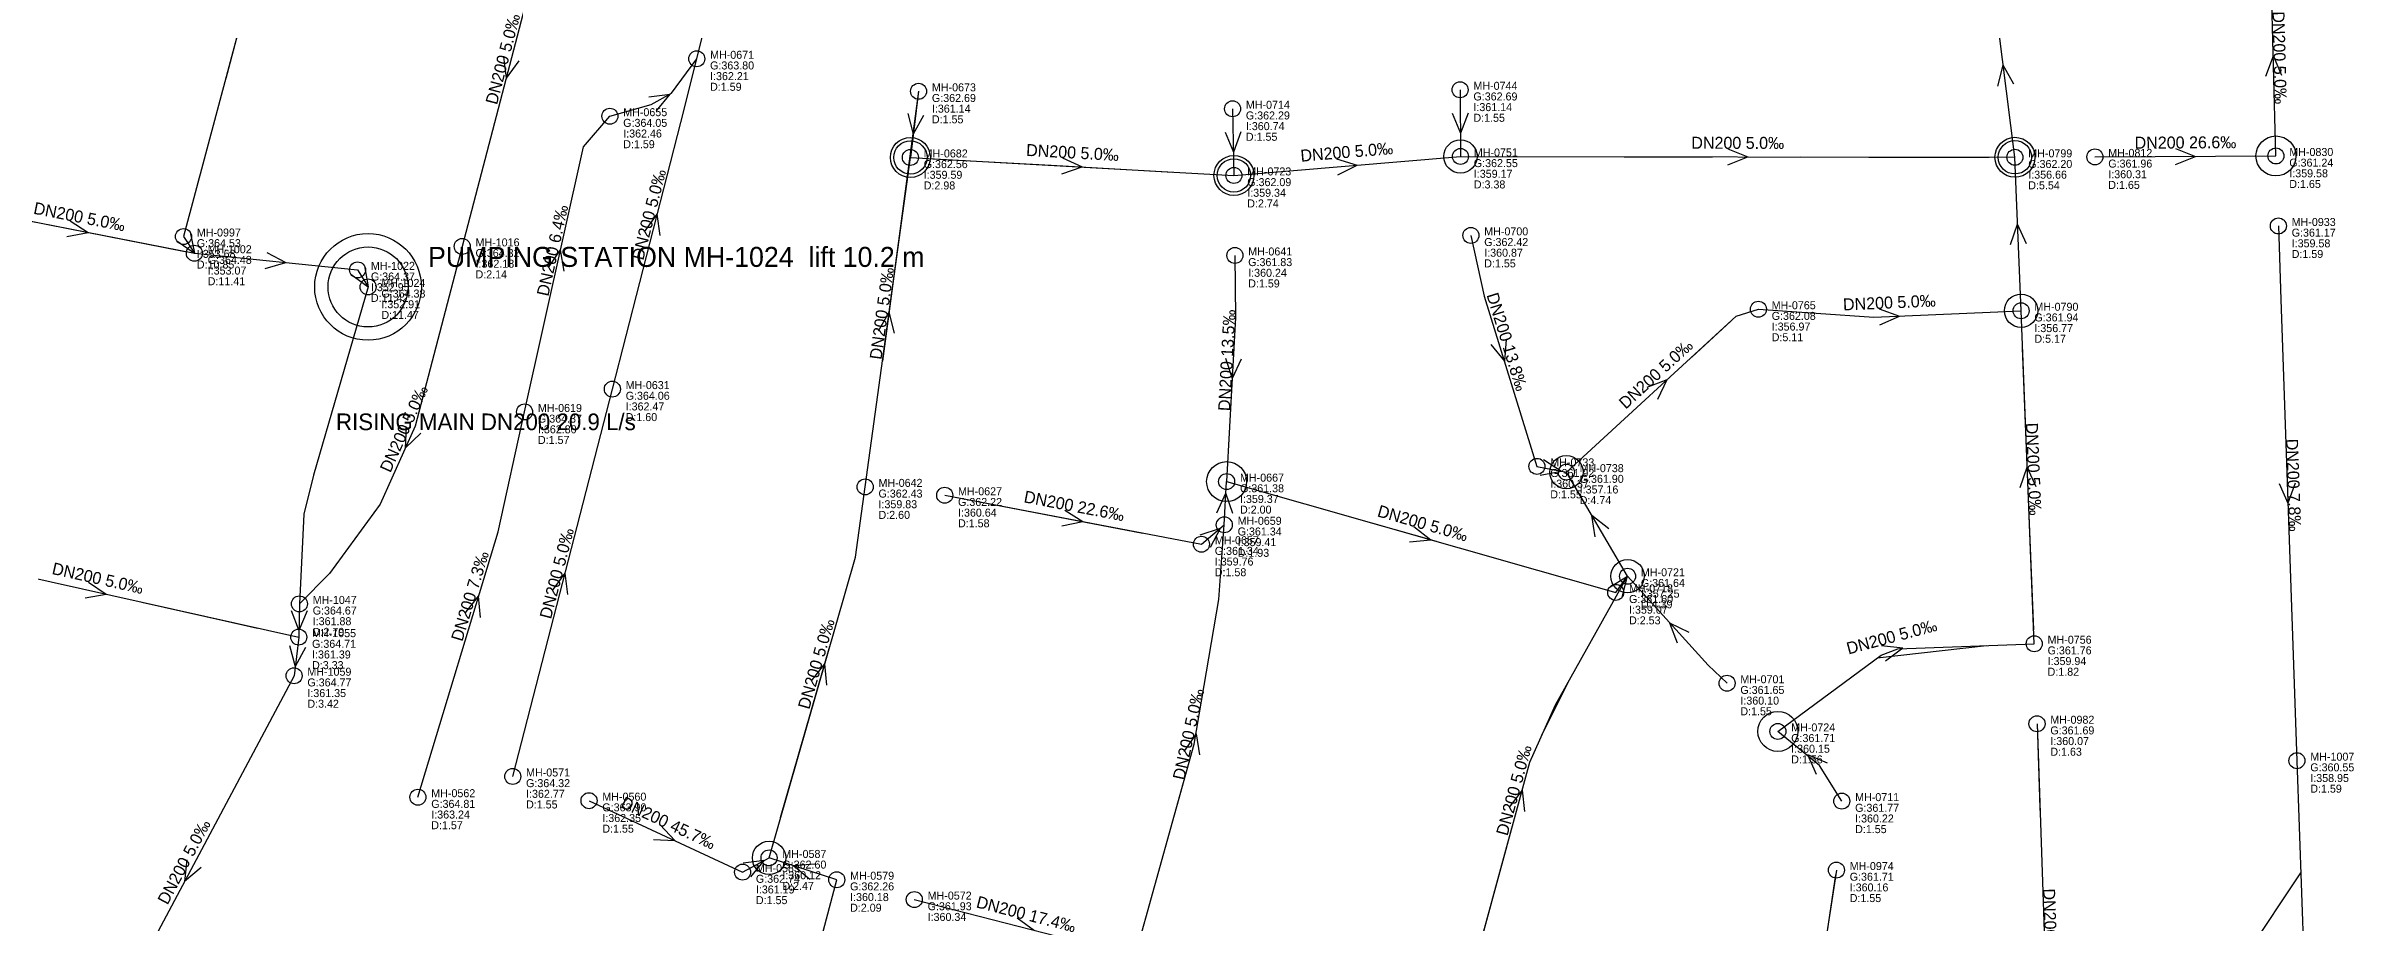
# Model space of a CAD drawing. Header units: metres. Extents: x 449901 to 451990, y 2566737 to 2570846.
# Drawn here: x 450210.7 to 450556.9, y 2568973.8 to 2569105.3 of the extents above; entities that cross this region are included whole.
import ezdxf
from ezdxf.enums import TextEntityAlignment as Align

# ---------------------------------------------------------------- set-up
doc = ezdxf.new("R2010")
doc.units = ezdxf.units.M
for name, color, linetype in [('SEW-DROP', 6, 'Continuous'), ('SEW-LABEL', 2, 'Continuous'), ('SEW-MH', 7, 'Continuous'), ('SEW-MH-LABEL', 8, 'Continuous'), ('SEW-PIPE-DN200', 3, 'Continuous'), ('SEW-PUMP', 1, 'Continuous'), ('SEW-RIDER', 8, 'Continuous'), ('SEW-RISING-MAIN', 1, 'Continuous'), ('SEW-SWEPT-CH', 6, 'Continuous')]:
    doc.layers.add(name, color=color, linetype=linetype)

msp = doc.modelspace()

# ---------------------------------------------------------------- linework, layer by layer
at = {"layer": 'SEW-DROP'}
for centre in [(450340.36, 2569088.61), (450422.87, 2569088.76), (450506.03, 2569088.63), (450388.89, 2569085.91), (450506.95, 2569065.61), (450438.75, 2569041.4), (450447.93, 2569025.78), (450447.93, 2569025.78), (450319.16, 2568983.53)]:
    msp.add_circle(centre, 2.5, dxfattribs=at)
at = {"layer": 'SEW-LABEL'}
for p, q in [((450279.33, 2569103.72), (450279.74, 2569100.51)), ((450543.67, 2569100.82), (450544.79, 2569103.85)), ((450546.07, 2569100.89), (450544.79, 2569103.85)), ((450281.66, 2569103.11), (450279.74, 2569100.51)), ((450503.47, 2569099.31), (450504.28, 2569102.44)), ((450505.85, 2569099.61), (450504.28, 2569102.44)), ((450301.11, 2569097.68), (450304.31, 2569098.12)), ((450302.29, 2569095.59), (450304.31, 2569098.12)), ((450339.97, 2569095.21), (450340.79, 2569092.08)), ((450342.35, 2569094.91), (450340.79, 2569092.08)), ((450421.63, 2569095.25), (450422.85, 2569092.26)), ((450424.03, 2569095.27), (450422.85, 2569092.26)), ((450387.56, 2569092.39), (450388.82, 2569089.41)), ((450389.95, 2569092.44), (450388.82, 2569089.41)), ((450462.95, 2569089.9), (450465.95, 2569088.69)), ((450530.1, 2569089.95), (450533.11, 2569088.77)), ((450363.06, 2569086.15), (450366.12, 2569087.18)), ((450363.19, 2569088.54), (450366.12, 2569087.18)), ((450404.28, 2569088.41), (450407.37, 2569087.46)), ((450404.48, 2569086.02), (450407.37, 2569087.46)), ((450462.95, 2569087.5), (450465.95, 2569088.69)), ((450530.11, 2569087.55), (450533.11, 2569088.77)), ((450300.49, 2569077.47), (450302.4, 2569080.08)), ((450302.82, 2569076.88), (450302.4, 2569080.08)), ((450213.86, 2569076.76), (450217.04, 2569077.36)), ((450214.33, 2569079.11), (450217.04, 2569077.36)), ((450230.33, 2569076.1), (450232.97, 2569074.24)), ((450232.35, 2569077.41), (450232.97, 2569074.24)), ((450505.35, 2569075.57), (450506.43, 2569078.62)), ((450507.75, 2569075.67), (450506.43, 2569078.62)), ((450243.6, 2569071.95), (450246.7, 2569072.84)), ((450243.84, 2569074.34), (450246.7, 2569072.84)), ((450286.07, 2569072.08), (450287.89, 2569074.75)), ((450288.41, 2569071.56), (450287.89, 2569074.75)), ((450256.43, 2569071.12), (450259.02, 2569069.19)), ((450258.48, 2569072.37), (450259.02, 2569069.19)), ((450485.68, 2569065.89), (450488.73, 2569064.82)), ((450335.58, 2569062.58), (450337.17, 2569065.39)), ((450337.96, 2569062.25), (450337.17, 2569065.39)), ((450485.79, 2569063.49), (450488.73, 2569064.82)), ((450427.42, 2569060.57), (450429.45, 2569058.06)), ((450429.71, 2569061.28), (450429.45, 2569058.06)), ((450387.61, 2569058.51), (450388.64, 2569055.44)), ((450390, 2569058.37), (450388.64, 2569055.44)), ((450450.86, 2569054.13), (450453.88, 2569055.28)), ((450452.48, 2569052.37), (450453.88, 2569055.28)), ((450264.74, 2569048.22), (450264.6, 2569044.99)), ((450266.93, 2569047.24), (450264.6, 2569044.99)), ((450434.84, 2569040.95), (450438.02, 2569041.54)), ((450435.31, 2569043.31), (450438.02, 2569041.54)), ((450506.8, 2569039.08), (450507.88, 2569042.13)), ((450509.2, 2569039.18), (450507.88, 2569042.13)), ((450386.34, 2569035.31), (450387.7, 2569038.24)), ((450388.74, 2569035.18), (450387.7, 2569038.24)), ((450545.68, 2569039.68), (450546.98, 2569036.73)), ((450548.08, 2569039.77), (450546.98, 2569036.73)), ((450363.52, 2569035.72), (450366.24, 2569033.98)), ((450443.07, 2569031.69), (450442.58, 2569034.88)), ((450445.13, 2569032.9), (450442.58, 2569034.88)), ((450363.07, 2569033.36), (450366.24, 2569033.98)), ((450383.81, 2569031.99), (450386.88, 2569033.02)), ((450385.37, 2569030.16), (450386.88, 2569033.02)), ((450415.2, 2569030.93), (450418.42, 2569031.26)), ((450415.86, 2569033.24), (450418.42, 2569031.26)), ((450217.09, 2569024.91), (450219.76, 2569023.09)), ((450286.66, 2569023.65), (450288.57, 2569026.26)), ((450288.98, 2569023.06), (450288.57, 2569026.26)), ((450445.18, 2569024.08), (450447.93, 2569025.78)), ((450447.11, 2569022.65), (450447.93, 2569025.78)), ((450216.57, 2569022.57), (450219.76, 2569023.09)), ((450247.5, 2569020.67), (450248.64, 2569017.64)), ((450249.9, 2569020.62), (450248.64, 2569017.64)), ((450273.59, 2569020.27), (450275.6, 2569022.8)), ((450275.89, 2569019.58), (450275.6, 2569022.8)), ((450455.4, 2569015.73), (450454.27, 2569018.76)), ((450457.18, 2569017.34), (450454.27, 2569018.76)), ((450247.26, 2569015.39), (450248.09, 2569012.26)), ((450249.64, 2569015.1), (450248.09, 2569012.26)), ((450486.02, 2569015.41), (450489.23, 2569015.03)), ((450486.64, 2569013.09), (450489.23, 2569015.03)), ((450325.55, 2569010.09), (450327.53, 2569012.65)), ((450327.85, 2569009.43), (450327.53, 2569012.65)), ((450381.45, 2568999.5), (450383.27, 2569002.17)), ((450383.79, 2568998.98), (450383.27, 2569002.17)), ((450476.26, 2568996.05), (450474.96, 2568999.01)), ((450477.94, 2568997.76), (450474.96, 2568999.01)), ((450430.2, 2568991.13), (450432.15, 2568993.71)), ((450432.51, 2568990.5), (450432.15, 2568993.71)), ((450301.81, 2568986.3), (450305.04, 2568986.13)), ((450302.82, 2568988.48), (450305.04, 2568986.13)), ((450231.86, 2568983.22), (450231.51, 2568980.01)), ((450315.29, 2568982.81), (450318.5, 2568983.17)), ((450316.42, 2568980.7), (450318.5, 2568983.17)), ((450326.04, 2568982.58), (450322.81, 2568982.35)), ((450233.98, 2568982.09), (450231.51, 2568980.01)), ((450325.3, 2568980.29), (450322.81, 2568982.35)), ((450356.36, 2568974.56), (450358.97, 2568972.65))]:
    msp.add_line(p, q, dxfattribs=at)
at = {"layer": 'SEW-MH'}
for centre in [(450308.32, 2569103.41), (450341.59, 2569098.53), (450388.68, 2569095.91), (450422.81, 2569098.76), (450295.29, 2569094.8), (450340.36, 2569088.61), (450422.87, 2569088.76), (450506.03, 2569088.63), (450518.03, 2569088.69), (450545.18, 2569088.83), (450388.89, 2569085.91), (450545.54, 2569078.33), (450231.34, 2569076.75), (450273.14, 2569075.27), (450424.43, 2569076.92), (450232.97, 2569074.24), (450257.45, 2569071.75), (450389.03, 2569073.91), (450259.02, 2569069.19), (450467.55, 2569065.84), (450506.95, 2569065.61), (450295.66, 2569053.86), (450282.5, 2569050.43), (450434.34, 2569042.27), (450438.75, 2569041.4), (450333.58, 2569039.19), (450345.51, 2569037.93), (450387.8, 2569039.98), (450387.45, 2569033.5), (450384.02, 2569030.59), (450446.15, 2569023.37), (450447.93, 2569025.78), (450248.72, 2569021.64), (450248.62, 2569016.65), (450508.93, 2569015.66), (450247.92, 2569010.86), (450462.85, 2569009.73), (450470.47, 2569002.51), (450509.34, 2569003.66), (450280.72, 2568995.75), (450548.33, 2568998.12), (450266.5, 2568992.64), (450292.16, 2568992.12), (450480.06, 2568992.05), (450315.19, 2568981.4), (450319.16, 2568983.53), (450479.25, 2568981.71), (450329.32, 2568980.26), (450340.95, 2568977.28)]:
    msp.add_circle(centre, 1.2, dxfattribs=at)
at = {"layer": 'SEW-PIPE-DN200'}
for points in [[(450249.79, 2569145.87), (450231.34, 2569076.75)], [(450287.09, 2569128.65), (450273.14, 2569075.27)], [(450308.32, 2569103.41), (450311.35, 2569115.6)], [(450545.18, 2569088.83), (450544.48, 2569115.88)], [(450506.03, 2569088.63), (450502.9, 2569113.27)], [(450295.29, 2569094.8), (450295.29, 2569094.8), (450301.49, 2569096.53), (450304.55, 2569098.24), (450308.32, 2569103.41), (450308.32, 2569103.41)], [(450295.66, 2569053.86), (450305.94, 2569093.84), (450308.32, 2569103.41)], [(450341.59, 2569098.53), (450340.36, 2569088.61)], [(450422.81, 2569098.76), (450422.87, 2569088.76)], [(450282.5, 2569050.43), (450291.31, 2569090.21), (450295.29, 2569094.8)], [(450388.68, 2569095.91), (450388.89, 2569085.91)], [(450333.58, 2569039.19), (450340.36, 2569088.61)], [(450340.36, 2569088.61), (450388.89, 2569085.91)], [(450388.89, 2569085.91), (450422.87, 2569088.76)], [(450422.87, 2569088.76), (450506.03, 2569088.63)], [(450506.95, 2569065.61), (450506.03, 2569088.63)], [(450518.03, 2569088.69), (450545.18, 2569088.83)], [(450198.17, 2569081.05), (450232.97, 2569074.24)], [(450231.34, 2569076.75), (450232.97, 2569074.24)], [(450424.43, 2569076.92), (450426.44, 2569067.78), (450434.34, 2569042.27)], [(450545.54, 2569078.33), (450545.92, 2569067.29), (450548.33, 2568998.12)], [(450232.97, 2569074.24), (450257.45, 2569071.75)], [(450273.14, 2569075.27), (450266.09, 2569048.3), (450260.82, 2569036.59), (450253.26, 2569026.2), (450248.72, 2569021.64)], [(450389.03, 2569073.91), (450389.14, 2569064.59), (450387.8, 2569039.98)], [(450257.45, 2569071.75), (450259.02, 2569069.19)], [(450438.75, 2569041.4), (450464.24, 2569064.78), (450467.55, 2569065.84)], [(450467.55, 2569065.84), (450467.55, 2569065.84), (450484.88, 2569064.65), (450506.95, 2569065.61), (450506.95, 2569065.61)], [(450508.93, 2569015.66), (450506.95, 2569065.61)], [(450280.72, 2568995.75), (450295.66, 2569053.86)], [(450266.5, 2568992.64), (450278.52, 2569032.45), (450282.5, 2569050.43)], [(450434.34, 2569042.27), (450438.75, 2569041.4)], [(450447.93, 2569025.78), (450438.75, 2569041.4)], [(450319.16, 2568983.53), (450332.13, 2569028.66), (450333.58, 2569039.19)], [(450345.51, 2569037.93), (450384.02, 2569030.59)], [(450387.45, 2569033.5), (450387.8, 2569039.98)], [(450387.8, 2569039.98), (450446.15, 2569023.37)], [(450374.08, 2568968.77), (450382.93, 2569000.62), (450386.63, 2569022.29), (450387.45, 2569033.5)], [(450384.02, 2569030.59), (450387.45, 2569033.5)], [(450187.96, 2569030.19), (450248.62, 2569016.65)], [(450421.92, 2568956.21), (450433.29, 2568997.92), (450437.1, 2569006.49), (450447.93, 2569025.78)], [(450446.15, 2569023.37), (450447.93, 2569025.78)], [(450462.85, 2569009.73), (450460, 2569012.43), (450447.93, 2569025.78)], [(450248.72, 2569021.64), (450248.62, 2569016.65)], [(450248.62, 2569016.65), (450247.92, 2569010.86)], [(450470.47, 2569002.51), (450485.95, 2569013.95), (450488.49, 2569014.91), (450508.93, 2569015.66)], [(450247.92, 2569010.86), (450216.51, 2568951.8)], [(450509.34, 2569003.66), (450510.58, 2568968.03), (450509.22, 2568936.52)], [(450480.06, 2568992.05), (450476.71, 2568997.4), (450470.47, 2569002.51)], [(450548.33, 2568998.12), (450549.71, 2568958.5), (450547.93, 2568949.03), (450546.72, 2568918.33)], [(450292.16, 2568992.12), (450315.19, 2568981.4)], [(450315.19, 2568981.4), (450319.16, 2568983.53)], [(450329.32, 2568980.26), (450319.16, 2568983.53)], [(450317.41, 2568935.28), (450329.32, 2568980.26)], [(450479.25, 2568981.71), (450473.52, 2568944.38)], [(450340.95, 2568977.28), (450374.08, 2568968.77)]]:
    msp.add_lwpolyline(points, dxfattribs=at)
at = {"layer": 'SEW-PUMP'}
for radius in [8, 6]:
    msp.add_circle((450259.02, 2569069.19), radius, dxfattribs=at)
at = {"layer": 'SEW-RIDER'}
for points in [[(450243.26, 2569121.41), (450239.23, 2569106.32), (450237.67, 2569100.45)], [(450341.59, 2569098.53), (450336.17, 2569058.07), (450339.19, 2569080.1)], [(450342.78, 2569088.47), (450361.47, 2569087.44), (450379.74, 2569086.42)], [(450447.44, 2569088.72), (450453.44, 2569088.71), (450460.67, 2569088.7)], [(450473.84, 2569088.68), (450484.11, 2569088.66), (450502.17, 2569088.64)], [(450518.03, 2569088.69), (450518.03, 2569088.69)], [(450233.8, 2569085.97), (450233.74, 2569085.74), (450232.89, 2569082.56)], [(450207.95, 2569079.14), (450231.57, 2569074.51)], [(450457.58, 2569058.67), (450463.43, 2569064.03)], [(450508.84, 2569017.76), (450508.11, 2569036.17), (450507.17, 2569059.99)], [(450345.51, 2569037.93), (450375.22, 2569032.27)], [(450409.5, 2569033.8), (450419.23, 2569031.03)], [(450225.07, 2569021.9), (450237.57, 2569019.11), (450242.45, 2569018.02)], [(450320.9, 2568989.59), (450328.29, 2569015.29), (450328.31, 2569015.37)], [(450485.39, 2569013.54), (450501.76, 2569015.39)], [(450435.08, 2569001.93), (450439.01, 2569009.89)], [(450509.34, 2569003.66), (450509.78, 2568991.03), (450509.81, 2568990.19)], [(450380.43, 2568991.62), (450382.93, 2569000.62)], [(450423.68, 2568962.65), (450428.48, 2568980.27), (450430.58, 2568987.98)], [(450479.14, 2568980.98), (450477.65, 2568971.26)], [(450516.73, 2568932.88), (450548.91, 2568981.28)]]:
    msp.add_lwpolyline(points, dxfattribs=at)
at = {"layer": 'SEW-RISING-MAIN'}
msp.add_lwpolyline([(450259.02, 2569069.19), (450250.84, 2569040.95), (450249.38, 2569035.12), (450248.72, 2569021.64)], dxfattribs=at)
at = {"layer": 'SEW-SWEPT-CH'}
for centre in [(450340.36, 2569088.61), (450506.03, 2569088.63), (450545.18, 2569088.83), (450388.89, 2569085.91), (450387.8, 2569039.98), (450470.47, 2569002.51)]:
    msp.add_circle(centre, 3, dxfattribs=at)

# ---------------------------------------------------------------- texts
at = {"layer": 'SEW-LABEL'}
for s, rotation, p in [('DN200 5.0‰', 75.3529, (450280.11, 2569103.16)), ('DN200 5.0‰', 271.4844, (450544.83, 2569103.55)), ('DN200 5.0‰', -3.1797, (450364.63, 2569088.46)), ('DN200 5.0‰', 4.7893, (450405.88, 2569088.54)), ('DN200 5.0‰', -0.0883, (450464.45, 2569089.9)), ('DN200 26.6‰', 0.2886, (450531.61, 2569089.96)), ('DN200 5.0‰', 75.5824, (450302.03, 2569079.83)), ('DN200 5.0‰', -11.0836, (450215.57, 2569078.84)), ('DN200 6.4‰', 77.5092, (450287.56, 2569074.48)), ('DN200 5.0‰', 82.1851, (450336.97, 2569065.1)), ('DN200 13.5‰', 86.8831, (450388.72, 2569058.14)), ('DN200 13.8‰', -72.7994, (450429.01, 2569060.7)), ('DN200 5.0‰', 2.4798, (450487.23, 2569065.95)), ('DN200 5.0‰', 42.5343, (450452.78, 2569055.46)), ('DN200 5.0‰', 65.7691, (450265.22, 2569047.56)), ('DN200 5.0‰', 272.2706, (450507.94, 2569041.83)), ('DN200 7.8‰', -88.005, (450546.93, 2569039.43)), ('DN200 22.6‰', -10.8032, (450364.77, 2569035.46)), ('DN200 5.0‰', -15.8965, (450416.97, 2569032.88)), ('DN200 5.0‰', 75.5824, (450288.19, 2569026.01)), ('DN200 5.0‰', -12.5814, (450218.29, 2569024.62)), ('DN200 7.3‰', 73.2024, (450275.17, 2569022.56)), ('DN200 5.0‰', 73.9667, (450327.11, 2569012.4)), ('DN200 5.0‰', 14.9906, (450487.78, 2569015.84)), ('DN200 5.0‰', 77.5229, (450382.95, 2569001.91)), ('DN200 5.0‰', 74.7443, (450431.75, 2568993.46)), ('DN200 45.7‰', -24.9428, (450303.68, 2568987.96)), ('DN200 5.0‰', 61.995, (450232.21, 2568982.53)), ('DN200 17.4‰', -14.4, (450357.51, 2568974.23)), ('DN200 12.0‰', -88.0114, (450510.51, 2568971.29))]:
    msp.add_text(s, height=1.8, rotation=rotation, dxfattribs=at).set_placement(p, align=Align.CENTER)
at = {"layer": 'SEW-MH-LABEL'}
for s, p in [('MH-0671', (450310.32, 2569103.41)), ('G:363.80', (450310.32, 2569101.81)), ('I:362.21', (450310.32, 2569100.21)), ('D:1.59', (450310.32, 2569098.61)), ('G:362.69', (450343.59, 2569096.93)), ('MH-0673', (450343.59, 2569098.53)), ('MH-0714', (450390.68, 2569095.91)), ('G:362.69', (450424.81, 2569097.16)), ('MH-0744', (450424.81, 2569098.76)), ('I:361.14', (450424.81, 2569095.56)), ('G:364.05', (450297.29, 2569093.2)), ('MH-0655', (450297.29, 2569094.8)), ('D:1.55', (450343.59, 2569093.73)), ('I:361.14', (450343.59, 2569095.33)), ('G:362.29', (450390.68, 2569094.31)), ('I:360.74', (450390.68, 2569092.71)), ('D:1.55', (450424.81, 2569093.96)), ('D:1.59', (450297.29, 2569090)), ('I:362.46', (450297.29, 2569091.6)), ('MH-0682', (450342.36, 2569088.61)), ('D:1.55', (450390.68, 2569091.11)), ('MH-0751', (450424.87, 2569088.76)), ('MH-0799', (450508.03, 2569088.63)), ('MH-0812', (450520.03, 2569088.69)), ('MH-0830', (450547.18, 2569088.83)), ('G:362.56', (450342.36, 2569087.01)), ('I:359.59', (450342.36, 2569085.41)), ('MH-0723', (450390.89, 2569085.91)), ('G:362.55', (450424.87, 2569087.16)), ('I:359.17', (450424.87, 2569085.56)), ('G:362.20', (450508.03, 2569087.03)), ('I:356.66', (450508.03, 2569085.43)), ('G:361.96', (450520.03, 2569087.09)), ('I:360.31', (450520.03, 2569085.49)), ('G:361.24', (450547.18, 2569087.23)), ('I:359.58', (450547.18, 2569085.63)), ('D:2.98', (450342.36, 2569083.81)), ('G:362.09', (450390.89, 2569084.31)), ('I:359.34', (450390.89, 2569082.71)), ('D:3.38', (450424.87, 2569083.96)), ('D:5.54', (450508.03, 2569083.83)), ('D:1.65', (450520.03, 2569083.89)), ('D:1.65', (450547.18, 2569084.03)), ('D:2.74', (450390.89, 2569081.11)), ('MH-0933', (450547.54, 2569078.33)), ('G:364.53', (450233.34, 2569075.15)), ('MH-0997', (450233.34, 2569076.75)), ('MH-1016', (450275.14, 2569075.27)), ('G:362.42', (450426.43, 2569075.32)), ('MH-0700', (450426.43, 2569076.92)), ('G:361.17', (450547.54, 2569076.73)), ('I:359.58', (450547.54, 2569075.13)), ('D:10.85', (450233.34, 2569071.95)), ('I:353.68', (450233.34, 2569073.55)), ('G:364.48', (450234.97, 2569072.64)), ('MH-1002', (450234.97, 2569074.24)), ('MH-1022', (450259.45, 2569071.75)), ('G:364.32', (450275.14, 2569073.67)), ('I:362.18', (450275.14, 2569072.07)), ('G:361.83', (450391.03, 2569072.31)), ('MH-0641', (450391.03, 2569073.91)), ('D:1.55', (450426.43, 2569072.12)), ('I:360.87', (450426.43, 2569073.72)), ('D:1.59', (450547.54, 2569073.53)), ('D:11.41', (450234.97, 2569069.44)), ('I:353.07', (450234.97, 2569071.04)), ('G:364.37', (450259.45, 2569070.15)), ('I:352.95', (450259.45, 2569068.55)), ('MH-1024', (450261.02, 2569069.19)), ('D:2.14', (450275.14, 2569070.47)), ('D:1.59', (450391.03, 2569069.11)), ('I:360.24', (450391.03, 2569070.71)), ('D:11.42', (450259.45, 2569066.95)), ('G:364.38', (450261.02, 2569067.59)), ('D:11.47', (450261.02, 2569064.39)), ('I:352.91', (450261.02, 2569065.99)), ('MH-0765', (450469.55, 2569065.84)), ('MH-0790', (450508.95, 2569065.61)), ('G:362.08', (450469.55, 2569064.24)), ('D:5.11', (450469.55, 2569061.04)), ('I:356.97', (450469.55, 2569062.64)), ('G:361.94', (450508.95, 2569064.01)), ('I:356.77', (450508.95, 2569062.41)), ('D:5.17', (450508.95, 2569060.81)), ('G:364.06', (450297.66, 2569052.26)), ('MH-0631', (450297.66, 2569053.86)), ('I:362.47', (450297.66, 2569050.66)), ('G:364.37', (450284.5, 2569048.83)), ('MH-0619', (450284.5, 2569050.43)), ('I:362.80', (450284.5, 2569047.23)), ('D:1.60', (450297.66, 2569049.06)), ('D:1.57', (450284.5, 2569045.63)), ('G:361.92', (450436.34, 2569040.67)), ('MH-0733', (450436.34, 2569042.27)), ('MH-0738', (450440.75, 2569041.4)), ('G:362.43', (450335.58, 2569037.59)), ('MH-0642', (450335.58, 2569039.19)), ('MH-0627', (450347.51, 2569037.93)), ('G:361.38', (450389.8, 2569038.38)), ('MH-0667', (450389.8, 2569039.98)), ('I:359.37', (450389.8, 2569036.78)), ('D:1.55', (450436.34, 2569037.47)), ('I:360.37', (450436.34, 2569039.07)), ('G:361.90', (450440.75, 2569039.8)), ('I:357.16', (450440.75, 2569038.2)), ('D:2.60', (450335.58, 2569034.39)), ('I:359.83', (450335.58, 2569035.99)), ('G:362.22', (450347.51, 2569036.33)), ('I:360.64', (450347.51, 2569034.73)), ('MH-0659', (450389.45, 2569033.5)), ('D:2.00', (450389.8, 2569035.18)), ('D:4.74', (450440.75, 2569036.6)), ('D:1.58', (450347.51, 2569033.13)), ('MH-0657', (450386.02, 2569030.59)), ('G:361.34', (450389.45, 2569031.9)), ('I:359.41', (450389.45, 2569030.3)), ('G:361.34', (450386.02, 2569028.99)), ('I:359.76', (450386.02, 2569027.39)), ('D:1.93', (450389.45, 2569028.7)), ('D:1.58', (450386.02, 2569025.79)), ('MH-0718', (450448.15, 2569023.37)), ('G:361.64', (450449.93, 2569024.18)), ('MH-0721', (450449.93, 2569025.78)), ('G:364.67', (450250.72, 2569020.04)), ('MH-1047', (450250.72, 2569021.64)), ('G:361.60', (450448.15, 2569021.77)), ('I:359.07', (450448.15, 2569020.17)), ('D:4.39', (450449.93, 2569020.98)), ('I:357.25', (450449.93, 2569022.58)), ('MH-1055', (450250.62, 2569016.65)), ('D:2.79', (450250.72, 2569016.84)), ('I:361.88', (450250.72, 2569018.44)), ('D:2.53', (450448.15, 2569018.57)), ('G:364.71', (450250.62, 2569015.05)), ('I:361.39', (450250.62, 2569013.45)), ('G:361.76', (450510.93, 2569014.06)), ('MH-0756', (450510.93, 2569015.66)), ('I:359.94', (450510.93, 2569012.46)), ('G:364.77', (450249.92, 2569009.26)), ('MH-1059', (450249.92, 2569010.86)), ('D:3.33', (450250.62, 2569011.85)), ('MH-0701', (450464.85, 2569009.73)), ('D:1.82', (450510.93, 2569010.86)), ('D:3.42', (450249.92, 2569006.06)), ('I:361.35', (450249.92, 2569007.66)), ('G:361.65', (450464.85, 2569008.13)), ('I:360.10', (450464.85, 2569006.53)), ('D:1.55', (450464.85, 2569004.93)), ('MH-0724', (450472.47, 2569002.51)), ('G:361.69', (450511.34, 2569002.06)), ('MH-0982', (450511.34, 2569003.66)), ('G:361.71', (450472.47, 2569000.91)), ('I:360.15', (450472.47, 2568999.31)), ('D:1.63', (450511.34, 2568998.86)), ('I:360.07', (450511.34, 2569000.46)), ('MH-0571', (450282.72, 2568995.75)), ('D:1.56', (450472.47, 2568997.71)), ('G:360.55', (450550.33, 2568996.52)), ('MH-1007', (450550.33, 2568998.12)), ('MH-0562', (450268.5, 2568992.64)), ('G:364.32', (450282.72, 2568994.15)), ('I:362.77', (450282.72, 2568992.55)), ('MH-0560', (450294.16, 2568992.12)), ('MH-0711', (450482.06, 2568992.05)), ('D:1.59', (450550.33, 2568993.32)), ('I:358.95', (450550.33, 2568994.92)), ('G:364.81', (450268.5, 2568991.04)), ('I:363.24', (450268.5, 2568989.44)), ('D:1.55', (450282.72, 2568990.95)), ('G:363.90', (450294.16, 2568990.52)), ('I:362.35', (450294.16, 2568988.92)), ('G:361.77', (450482.06, 2568990.45)), ('I:360.22', (450482.06, 2568988.85)), ('D:1.57', (450268.5, 2568987.84)), ('D:1.55', (450294.16, 2568987.32)), ('D:1.55', (450482.06, 2568987.25)), ('MH-0583', (450317.19, 2568981.4)), ('G:362.60', (450321.16, 2568981.93)), ('MH-0587', (450321.16, 2568983.53)), ('MH-0974', (450481.25, 2568981.71)), ('G:362.74', (450317.19, 2568979.8)), ('I:361.19', (450317.19, 2568978.2)), ('D:2.47', (450321.16, 2568978.73)), ('I:360.12', (450321.16, 2568980.33)), ('G:362.26', (450331.32, 2568978.66)), ('MH-0579', (450331.32, 2568980.26)), ('G:361.71', (450481.25, 2568980.11)), ('I:360.16', (450481.25, 2568978.51)), ('D:1.55', (450317.19, 2568976.6)), ('D:2.09', (450331.32, 2568975.46)), ('I:360.18', (450331.32, 2568977.06)), ('G:361.93', (450342.95, 2568975.68)), ('MH-0572', (450342.95, 2568977.28)), ('D:1.55', (450481.25, 2568976.91)), ('I:360.34', (450342.95, 2568974.08))]:
    msp.add_text(s, height=1.2, dxfattribs=at).set_placement(p)
at = {"layer": 'SEW-PUMP'}
msp.add_text('PUMPING STATION MH-1024  lift 10.2 m', height=3, dxfattribs=at).set_placement((450268.02, 2569072.19))
at = {"layer": 'SEW-RISING-MAIN'}
msp.add_text('RISING MAIN DN200 20.9 L/s', height=2.5, dxfattribs=at).set_placement((450254.21, 2569047.7))

doc.saveas('drawing.dxf')
